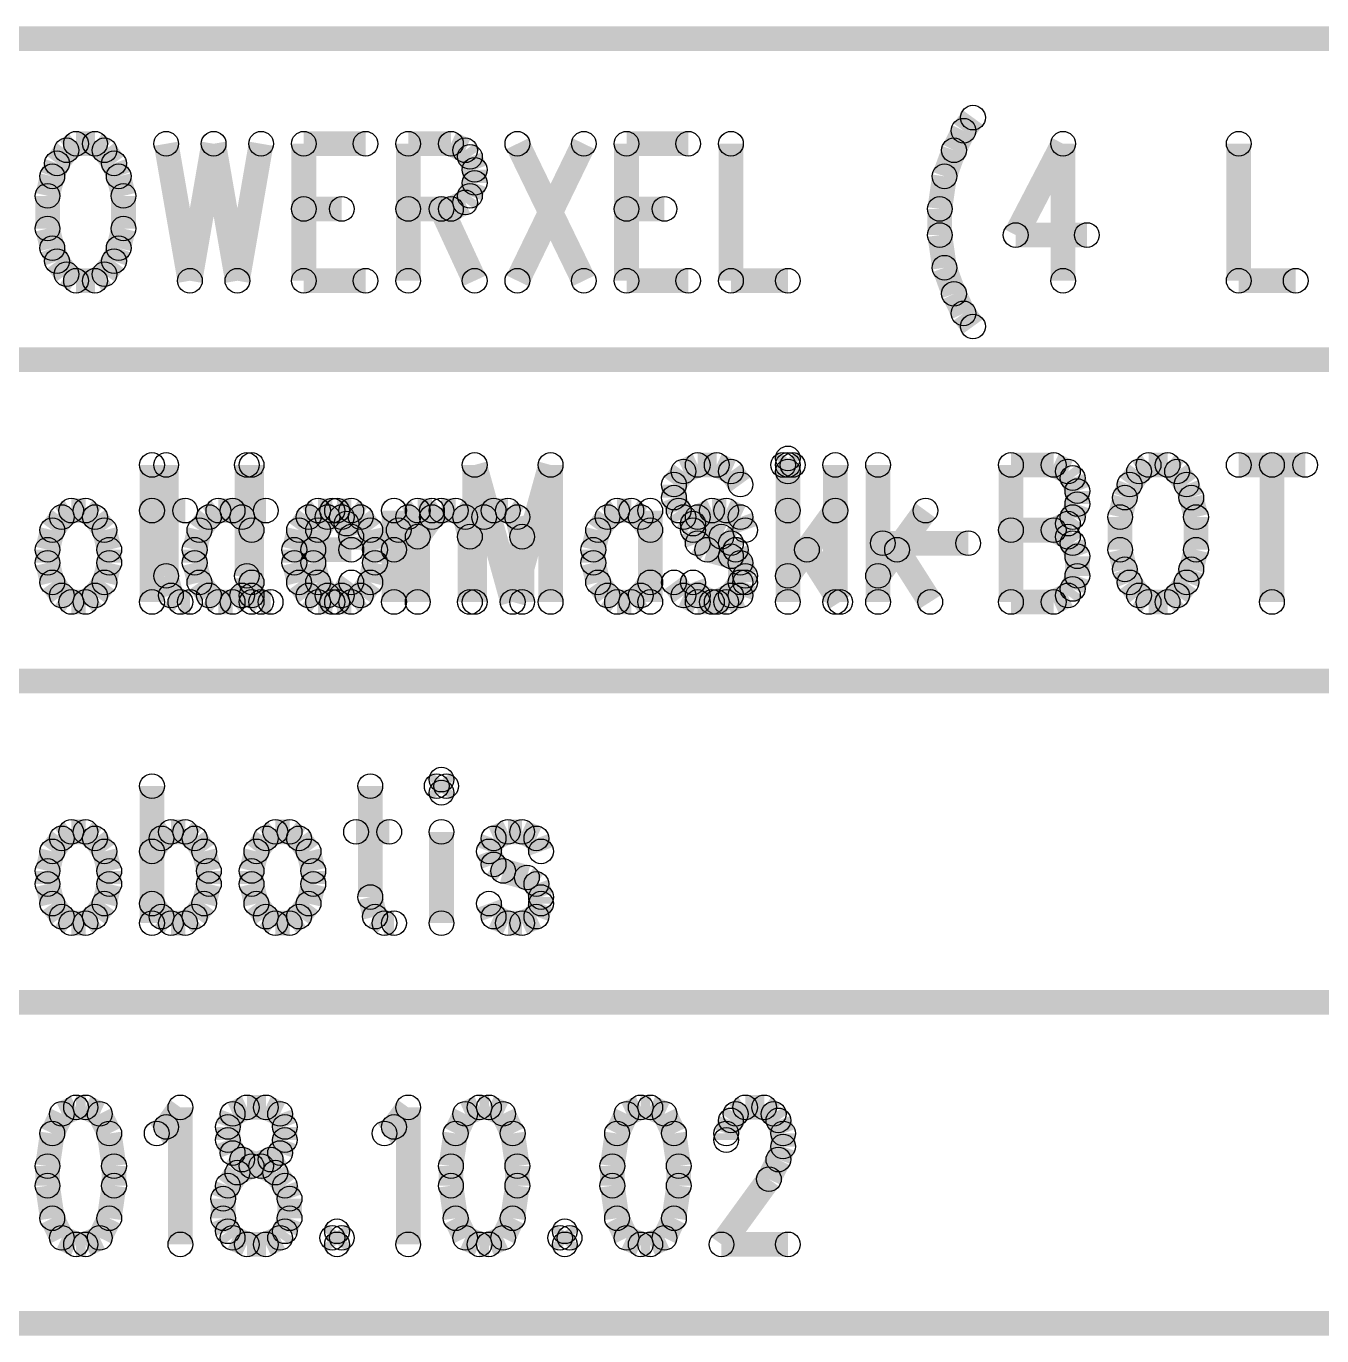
# Model space of a CAD drawing. Extents: x 100 to 134.1, y 89.7 to 148.
# Drawn here: x 104.91 to 110.15, y 89.75 to 95.05 of the extents above; entities that cross this region are included whole.
import ezdxf

# ---------------------------------------------------------------- set-up
doc = ezdxf.new("R2010")
doc.units = 0
doc.layers.get('0').update_dxf_attribs({"linetype": 'CONTINUOUS'})
doc.layers.add('MASK-BOTTOM_PHO', color=4, linetype='CONTINUOUS')
doc.layers.add('SILK-BOTTOM_PHO', color=5, linetype='CONTINUOUS')

# ---------------------------------------------------------------- blocks, each defined once
blk = doc.blocks.new('ROUND_1')
blk.add_circle((0, 0), 0.05)

msp = doc.modelspace()

# ---------------------------------------------------------------- linework, layer by layer
at = {"layer": 'MASK-BOTTOM_PHO', "const_width": 0.100076}
for points in [[(127.625094, 95.000064), (100.32492, 95.000064)], [(108.736638, 94.680024), (108.698284, 94.627192)], [(108.698284, 94.627192), (108.659676, 94.547944)], [(105.106978, 94.57436), (105.068624, 94.547944)], [(105.183686, 94.57436), (105.106978, 94.57436)], [(105.22204, 94.547944), (105.183686, 94.57436)], [(105.471722, 94.57436), (105.567734, 94.019878)], [(105.663746, 94.57436), (105.567734, 94.019878)], [(105.663746, 94.57436), (105.760012, 94.019878)], [(105.856024, 94.57436), (105.760012, 94.019878)], [(106.028744, 94.57436), (106.028744, 94.019878)], [(106.028744, 94.57436), (106.278426, 94.57436)], [(106.451146, 94.57436), (106.451146, 94.019878)], [(106.451146, 94.57436), (106.62412, 94.57436)], [(106.62412, 94.57436), (106.681778, 94.547944)], [(106.892852, 94.57436), (107.161838, 94.019878)], [(107.161838, 94.57436), (106.892852, 94.019878)], [(107.334558, 94.57436), (107.334558, 94.019878)], [(107.334558, 94.57436), (107.58424, 94.57436)], [(107.757214, 94.57436), (107.757214, 94.019878)], [(109.101382, 94.57436), (108.909358, 94.20479)], [(109.101382, 94.57436), (109.101382, 94.019878)], [(109.812074, 94.57436), (109.812074, 94.019878)], [(105.068624, 94.547944), (105.030016, 94.495112)], [(105.260648, 94.495112), (105.22204, 94.547944)], [(106.681778, 94.547944), (106.700828, 94.521528)], [(106.700828, 94.521528), (106.720132, 94.46895)], [(108.659676, 94.547944), (108.621322, 94.442534)], [(105.030016, 94.495112), (105.010966, 94.442534)], [(105.279698, 94.442534), (105.260648, 94.495112)], [(106.720132, 94.46895), (106.720132, 94.416118)], [(105.010966, 94.442534), (104.991662, 94.363286)], [(105.299002, 94.363286), (105.279698, 94.442534)], [(106.720132, 94.416118), (106.700828, 94.363286)], [(108.621322, 94.442534), (108.602272, 94.310454)], [(104.991662, 94.363286), (104.991662, 94.231206)], [(105.299002, 94.231206), (105.299002, 94.363286)], [(106.700828, 94.363286), (106.681778, 94.33687)], [(106.028744, 94.310454), (106.182414, 94.310454)], [(106.62412, 94.310454), (106.451146, 94.310454)], [(106.585766, 94.310454), (106.720132, 94.019878)], [(106.681778, 94.33687), (106.62412, 94.310454)], [(107.334558, 94.310454), (107.488228, 94.310454)], [(108.602272, 94.310454), (108.602272, 94.20479)], [(104.991662, 94.231206), (105.010966, 94.151958)], [(105.279698, 94.151958), (105.299002, 94.231206)], [(108.602272, 94.20479), (108.621322, 94.07271)], [(108.909358, 94.20479), (109.197394, 94.20479)], [(105.010966, 94.151958), (105.030016, 94.099126)], [(105.260648, 94.099126), (105.279698, 94.151958)], [(105.030016, 94.099126), (105.068624, 94.046294)], [(105.22204, 94.046294), (105.260648, 94.099126)], [(105.068624, 94.046294), (105.106978, 94.019878)], [(105.183686, 94.019878), (105.22204, 94.046294)], [(108.621322, 94.07271), (108.659676, 93.967046)], [(105.106978, 94.019878), (105.183686, 94.019878)], [(106.028744, 94.019878), (106.278426, 94.019878)], [(107.334558, 94.019878), (107.58424, 94.019878)], [(107.757214, 94.019878), (107.987592, 94.019878)], [(109.812074, 94.019878), (110.042452, 94.019878)], [(108.659676, 93.967046), (108.698284, 93.887798)], [(108.698284, 93.887798), (108.736638, 93.834966)], [(120.474994, 93.700092), (100.000054, 93.700092)], [(105.414318, 93.274388), (105.414318, 92.719906)], [(105.817416, 93.274388), (105.817416, 92.719906)], [(106.720132, 93.274388), (106.720132, 92.719906)], [(106.720132, 93.274388), (106.873802, 92.719906)], [(107.027472, 93.274388), (106.873802, 92.719906)], [(107.027472, 93.274388), (107.027472, 92.719906)], [(107.987592, 93.274388), (107.987592, 92.719906)], [(108.890308, 93.274388), (108.890308, 92.719906)], [(108.890308, 93.274388), (109.063028, 93.274388)], [(109.063028, 93.274388), (109.120686, 93.247972)], [(109.120686, 93.247972), (109.13999, 93.221556)], [(109.408722, 93.247972), (109.370368, 93.19514)], [(109.447076, 93.274388), (109.408722, 93.247972)], [(109.524038, 93.274388), (109.447076, 93.274388)], [(109.562392, 93.247972), (109.524038, 93.274388)], [(109.600746, 93.19514), (109.562392, 93.247972)], [(109.812074, 93.274388), (110.080806, 93.274388)], [(109.94644, 93.274388), (109.94644, 92.719906)], [(109.13999, 93.221556), (109.15904, 93.168724)], [(109.370368, 93.19514), (109.351064, 93.142308)], [(109.62005, 93.142308), (109.600746, 93.19514)], [(109.15904, 93.168724), (109.15904, 93.115892)], [(109.351064, 93.142308), (109.332014, 93.063314)], [(109.6391, 93.063314), (109.62005, 93.142308)], [(105.087674, 93.08973), (105.04932, 93.063314)], [(105.145332, 93.08973), (105.087674, 93.08973)], [(105.183686, 93.063314), (105.145332, 93.08973)], [(105.68305, 93.08973), (105.644696, 93.063314)], [(105.740708, 93.08973), (105.68305, 93.08973)], [(105.779062, 93.063314), (105.740708, 93.08973)], [(106.086402, 93.08973), (106.048048, 93.063314)], [(106.14406, 93.08973), (106.086402, 93.08973)], [(106.182414, 93.063314), (106.14406, 93.08973)], [(106.393742, 93.08973), (106.393742, 92.719906)], [(106.451146, 93.063314), (106.489754, 93.08973)], [(106.489754, 93.08973), (106.547158, 93.08973)], [(107.296204, 93.08973), (107.25785, 93.063314)], [(107.353862, 93.08973), (107.296204, 93.08973)], [(107.392216, 93.063314), (107.353862, 93.08973)], [(107.43057, 93.08973), (107.43057, 92.719906)], [(107.680252, 93.08973), (107.622848, 93.063314)], [(107.73791, 93.08973), (107.680252, 93.08973)], [(107.795568, 93.063314), (107.73791, 93.08973)], [(108.179616, 93.08973), (107.987592, 92.82557)], [(109.15904, 93.115892), (109.13999, 93.063314)], [(105.04932, 93.063314), (105.010966, 93.010482)], [(105.22204, 93.010482), (105.183686, 93.063314)], [(105.644696, 93.063314), (105.606342, 93.010482)], [(105.817416, 93.010482), (105.779062, 93.063314)], [(106.048048, 93.063314), (106.00944, 93.010482)], [(106.201464, 93.036898), (106.182414, 93.063314)], [(106.220768, 92.984066), (106.201464, 93.036898)], [(106.412792, 93.010482), (106.451146, 93.063314)], [(107.25785, 93.063314), (107.219496, 93.010482)], [(107.43057, 93.010482), (107.392216, 93.063314)], [(107.622848, 93.063314), (107.603544, 93.010482)], [(107.814872, 93.010482), (107.795568, 93.063314)], [(109.120686, 93.036898), (109.063028, 93.010482)], [(109.13999, 93.063314), (109.120686, 93.036898)], [(109.332014, 93.063314), (109.332014, 92.931234)], [(109.6391, 92.931234), (109.6391, 93.063314)], [(105.010966, 93.010482), (104.991662, 92.931234)], [(105.241344, 92.931234), (105.22204, 93.010482)], [(105.606342, 93.010482), (105.587038, 92.931234)], [(106.00944, 93.010482), (105.99039, 92.931234)], [(106.220768, 92.931234), (106.220768, 92.984066)], [(106.393742, 92.931234), (106.412792, 93.010482)], [(107.219496, 93.010482), (107.200192, 92.931234)], [(107.603544, 93.010482), (107.622848, 92.95765)], [(108.890308, 93.010482), (109.063028, 93.010482)], [(109.063028, 93.010482), (109.120686, 92.984066)], [(109.120686, 92.984066), (109.13999, 92.95765)], [(104.991662, 92.931234), (104.991662, 92.878402)], [(105.241344, 92.878402), (105.241344, 92.931234)], [(105.587038, 92.931234), (105.587038, 92.878402)], [(105.99039, 92.931234), (106.220768, 92.931234)], [(105.99039, 92.931234), (105.99039, 92.878402)], [(107.200192, 92.931234), (107.200192, 92.878402)], [(107.622848, 92.95765), (107.661202, 92.931234)], [(107.661202, 92.931234), (107.757214, 92.904818)], [(108.064554, 92.931234), (108.19892, 92.719906)], [(108.37164, 92.95765), (108.717334, 92.95765)], [(109.13999, 92.95765), (109.15904, 92.904818)], [(109.332014, 92.931234), (109.351064, 92.851986)], [(109.62005, 92.851986), (109.6391, 92.931234)], [(104.991662, 92.878402), (105.010966, 92.799154)], [(105.22204, 92.799154), (105.241344, 92.878402)], [(105.587038, 92.878402), (105.606342, 92.799154)], [(105.99039, 92.878402), (106.00944, 92.799154)], [(107.200192, 92.878402), (107.219496, 92.799154)], [(107.757214, 92.904818), (107.795568, 92.878402)], [(107.795568, 92.878402), (107.814872, 92.82557)], [(109.15904, 92.904818), (109.15904, 92.82557)], [(107.814872, 92.82557), (107.814872, 92.799154)], [(109.15904, 92.82557), (109.13999, 92.772738)], [(109.351064, 92.851986), (109.370368, 92.799154)], [(109.600746, 92.799154), (109.62005, 92.851986)], [(105.010966, 92.799154), (105.04932, 92.746322)], [(105.183686, 92.746322), (105.22204, 92.799154)], [(105.606342, 92.799154), (105.644696, 92.746322)], [(105.779062, 92.746322), (105.817416, 92.799154)], [(106.00944, 92.799154), (106.048048, 92.746322)], [(106.182414, 92.746322), (106.220768, 92.799154)], [(107.219496, 92.799154), (107.25785, 92.746322)], [(107.392216, 92.746322), (107.43057, 92.799154)], [(107.622848, 92.746322), (107.603544, 92.799154)], [(107.814872, 92.799154), (107.795568, 92.746322)], [(109.13999, 92.772738), (109.120686, 92.746322)], [(109.370368, 92.799154), (109.408722, 92.746322)], [(109.562392, 92.746322), (109.600746, 92.799154)], [(105.04932, 92.746322), (105.087674, 92.719906)], [(105.087674, 92.719906), (105.145332, 92.719906)], [(105.145332, 92.719906), (105.183686, 92.746322)], [(105.644696, 92.746322), (105.68305, 92.719906)], [(105.68305, 92.719906), (105.740708, 92.719906)], [(105.740708, 92.719906), (105.779062, 92.746322)], [(106.048048, 92.746322), (106.086402, 92.719906)], [(106.086402, 92.719906), (106.14406, 92.719906)], [(106.14406, 92.719906), (106.182414, 92.746322)], [(107.25785, 92.746322), (107.296204, 92.719906)], [(107.296204, 92.719906), (107.353862, 92.719906)], [(107.353862, 92.719906), (107.392216, 92.746322)], [(107.680252, 92.719906), (107.622848, 92.746322)], [(107.73791, 92.719906), (107.680252, 92.719906)], [(107.795568, 92.746322), (107.73791, 92.719906)], [(109.063028, 92.719906), (108.890308, 92.719906)], [(109.120686, 92.746322), (109.063028, 92.719906)], [(109.408722, 92.746322), (109.447076, 92.719906)], [(109.447076, 92.719906), (109.524038, 92.719906)], [(109.524038, 92.719906), (109.562392, 92.746322)], [(120.474994, 92.40012), (100.000054, 92.40012)], [(105.414318, 91.974416), (105.414318, 91.419934)], [(106.29773, 91.974416), (106.29773, 91.525598)], [(106.585766, 92.000832), (106.566462, 91.974416)], [(106.566462, 91.974416), (106.585766, 91.948)], [(106.604816, 91.974416), (106.585766, 92.000832)], [(106.585766, 91.948), (106.604816, 91.974416)], [(105.04932, 91.763088), (105.010966, 91.71051)], [(105.087674, 91.789504), (105.04932, 91.763088)], [(105.145332, 91.789504), (105.087674, 91.789504)], [(105.183686, 91.763088), (105.145332, 91.789504)], [(105.22204, 91.71051), (105.183686, 91.763088)], [(105.414318, 91.71051), (105.452672, 91.763088)], [(105.452672, 91.763088), (105.491026, 91.789504)], [(105.491026, 91.789504), (105.548684, 91.789504)], [(105.548684, 91.789504), (105.587038, 91.763088)], [(105.587038, 91.763088), (105.625392, 91.71051)], [(105.875074, 91.763088), (105.83672, 91.71051)], [(105.913428, 91.789504), (105.875074, 91.763088)], [(105.971086, 91.789504), (105.913428, 91.789504)], [(106.00944, 91.763088), (105.971086, 91.789504)], [(106.048048, 91.71051), (106.00944, 91.763088)], [(106.240072, 91.789504), (106.374438, 91.789504)], [(106.585766, 91.789504), (106.585766, 91.419934)], [(106.79684, 91.763088), (106.77779, 91.71051)], [(106.854498, 91.789504), (106.79684, 91.763088)], [(106.912156, 91.789504), (106.854498, 91.789504)], [(106.969814, 91.763088), (106.912156, 91.789504)], [(106.988864, 91.71051), (106.969814, 91.763088)], [(105.010966, 91.71051), (104.991662, 91.631262)], [(105.241344, 91.631262), (105.22204, 91.71051)], [(105.625392, 91.71051), (105.644696, 91.631262)], [(105.83672, 91.71051), (105.817416, 91.631262)], [(106.067098, 91.631262), (106.048048, 91.71051)], [(106.77779, 91.71051), (106.79684, 91.657678)], [(106.79684, 91.657678), (106.835448, 91.631262)], [(104.991662, 91.631262), (104.991662, 91.57843)], [(105.241344, 91.57843), (105.241344, 91.631262)], [(105.644696, 91.631262), (105.644696, 91.57843)], [(105.817416, 91.631262), (105.817416, 91.57843)], [(106.067098, 91.57843), (106.067098, 91.631262)], [(106.835448, 91.631262), (106.93146, 91.604846)], [(106.93146, 91.604846), (106.969814, 91.57843)], [(104.991662, 91.57843), (105.010966, 91.499182)], [(105.22204, 91.499182), (105.241344, 91.57843)], [(105.644696, 91.57843), (105.625392, 91.499182)], [(105.817416, 91.57843), (105.83672, 91.499182)], [(106.048048, 91.499182), (106.067098, 91.57843)], [(106.969814, 91.57843), (106.988864, 91.525598)], [(105.010966, 91.499182), (105.04932, 91.44635)], [(105.183686, 91.44635), (105.22204, 91.499182)], [(105.452672, 91.44635), (105.414318, 91.499182)], [(105.625392, 91.499182), (105.587038, 91.44635)], [(105.83672, 91.499182), (105.875074, 91.44635)], [(106.00944, 91.44635), (106.048048, 91.499182)], [(106.29773, 91.525598), (106.31678, 91.44635)], [(106.79684, 91.44635), (106.77779, 91.499182)], [(106.988864, 91.499182), (106.969814, 91.44635)], [(106.988864, 91.525598), (106.988864, 91.499182)], [(105.04932, 91.44635), (105.087674, 91.419934)], [(105.145332, 91.419934), (105.183686, 91.44635)], [(105.491026, 91.419934), (105.452672, 91.44635)], [(105.587038, 91.44635), (105.548684, 91.419934)], [(105.875074, 91.44635), (105.913428, 91.419934)], [(105.971086, 91.419934), (106.00944, 91.44635)], [(106.31678, 91.44635), (106.355134, 91.419934)], [(106.854498, 91.419934), (106.79684, 91.44635)], [(106.969814, 91.44635), (106.912156, 91.419934)], [(105.087674, 91.419934), (105.145332, 91.419934)], [(105.548684, 91.419934), (105.491026, 91.419934)], [(105.913428, 91.419934), (105.971086, 91.419934)], [(106.355134, 91.419934), (106.393742, 91.419934)], [(106.912156, 91.419934), (106.854498, 91.419934)], [(120.474994, 91.099894), (100.000054, 91.099894)], [(105.04932, 90.648028), (105.010966, 90.56878)], [(105.106978, 90.674444), (105.04932, 90.648028)], [(105.145332, 90.674444), (105.106978, 90.674444)], [(105.20299, 90.648028), (105.145332, 90.674444)], [(105.241344, 90.56878), (105.20299, 90.648028)], [(105.471722, 90.595196), (105.52938, 90.674444)], [(105.52938, 90.674444), (105.52938, 90.119962)], [(105.740708, 90.648028), (105.721404, 90.595196)], [(105.798366, 90.674444), (105.740708, 90.648028)], [(105.875074, 90.674444), (105.798366, 90.674444)], [(105.932732, 90.648028), (105.875074, 90.674444)], [(105.952036, 90.595196), (105.932732, 90.648028)], [(106.393742, 90.595196), (106.451146, 90.674444)], [(106.451146, 90.674444), (106.451146, 90.119962)], [(106.681778, 90.648028), (106.64317, 90.56878)], [(106.739436, 90.674444), (106.681778, 90.648028)], [(106.77779, 90.674444), (106.739436, 90.674444)], [(106.835448, 90.648028), (106.77779, 90.674444)], [(106.873802, 90.56878), (106.835448, 90.648028)], [(107.334558, 90.648028), (107.296204, 90.56878)], [(107.392216, 90.674444), (107.334558, 90.648028)], [(107.43057, 90.674444), (107.392216, 90.674444)], [(107.488228, 90.648028), (107.43057, 90.674444)], [(107.526582, 90.56878), (107.488228, 90.648028)], [(107.757214, 90.621612), (107.776264, 90.648028)], [(107.776264, 90.648028), (107.814872, 90.674444)], [(107.814872, 90.674444), (107.89158, 90.674444)], [(107.89158, 90.674444), (107.929934, 90.648028)], [(107.929934, 90.648028), (107.949238, 90.621612)], [(105.433368, 90.56878), (105.471722, 90.595196)], [(105.721404, 90.595196), (105.721404, 90.542364)], [(105.952036, 90.542364), (105.952036, 90.595196)], [(106.355134, 90.56878), (106.393742, 90.595196)], [(107.73791, 90.56878), (107.757214, 90.621612)], [(107.949238, 90.621612), (107.968288, 90.56878)], [(105.010966, 90.56878), (104.991662, 90.4367)], [(105.260648, 90.4367), (105.241344, 90.56878)], [(105.721404, 90.542364), (105.740708, 90.489532)], [(105.932732, 90.489532), (105.952036, 90.542364)], [(106.64317, 90.56878), (106.62412, 90.4367)], [(106.892852, 90.4367), (106.873802, 90.56878)], [(107.296204, 90.56878), (107.277154, 90.4367)], [(107.545886, 90.4367), (107.526582, 90.56878)], [(107.73791, 90.542364), (107.73791, 90.56878)], [(107.968288, 90.56878), (107.968288, 90.515948)], [(105.740708, 90.489532), (105.779062, 90.463116)], [(105.894378, 90.463116), (105.932732, 90.489532)], [(107.968288, 90.515948), (107.949238, 90.463116)], [(104.991662, 90.4367), (104.991662, 90.357452)], [(105.260648, 90.357452), (105.260648, 90.4367)], [(105.760012, 90.410284), (105.817416, 90.4367)], [(105.779062, 90.463116), (105.856024, 90.4367)], [(105.817416, 90.4367), (105.894378, 90.463116)], [(105.856024, 90.4367), (105.913428, 90.410284)], [(106.62412, 90.4367), (106.62412, 90.357452)], [(106.892852, 90.357452), (106.892852, 90.4367)], [(107.277154, 90.4367), (107.277154, 90.357452)], [(107.545886, 90.357452), (107.545886, 90.4367)], [(107.949238, 90.463116), (107.910884, 90.383868)], [(105.721404, 90.357452), (105.760012, 90.410284)], [(105.913428, 90.410284), (105.952036, 90.357452)], [(107.910884, 90.383868), (107.71886, 90.119962)], [(104.991662, 90.357452), (105.010966, 90.225626)], [(105.241344, 90.225626), (105.260648, 90.357452)], [(105.702354, 90.304874), (105.721404, 90.357452)], [(105.952036, 90.357452), (105.971086, 90.304874)], [(106.62412, 90.357452), (106.64317, 90.225626)], [(106.873802, 90.225626), (106.892852, 90.357452)], [(107.277154, 90.357452), (107.296204, 90.225626)], [(107.526582, 90.225626), (107.545886, 90.357452)], [(105.702354, 90.225626), (105.702354, 90.304874)], [(105.971086, 90.304874), (105.971086, 90.225626)], [(105.010966, 90.225626), (105.04932, 90.146378)], [(105.20299, 90.146378), (105.241344, 90.225626)], [(105.721404, 90.172794), (105.702354, 90.225626)], [(105.971086, 90.225626), (105.952036, 90.172794)], [(106.64317, 90.225626), (106.681778, 90.146378)], [(106.835448, 90.146378), (106.873802, 90.225626)], [(107.296204, 90.225626), (107.334558, 90.146378)], [(107.488228, 90.146378), (107.526582, 90.225626)], [(105.740708, 90.146378), (105.721404, 90.172794)], [(105.952036, 90.172794), (105.932732, 90.146378)], [(106.16311, 90.172794), (106.14406, 90.146378)], [(106.182414, 90.146378), (106.16311, 90.172794)], [(107.084876, 90.172794), (107.065826, 90.146378)], [(107.10418, 90.146378), (107.084876, 90.172794)], [(105.04932, 90.146378), (105.106978, 90.119962)], [(105.106978, 90.119962), (105.145332, 90.119962)], [(105.145332, 90.119962), (105.20299, 90.146378)], [(105.798366, 90.119962), (105.740708, 90.146378)], [(105.875074, 90.119962), (105.798366, 90.119962)], [(105.932732, 90.146378), (105.875074, 90.119962)], [(106.14406, 90.146378), (106.16311, 90.119962)], [(106.16311, 90.119962), (106.182414, 90.146378)], [(106.681778, 90.146378), (106.739436, 90.119962)], [(106.739436, 90.119962), (106.77779, 90.119962)], [(106.77779, 90.119962), (106.835448, 90.146378)], [(107.065826, 90.146378), (107.084876, 90.119962)], [(107.084876, 90.119962), (107.10418, 90.146378)], [(107.334558, 90.146378), (107.392216, 90.119962)], [(107.392216, 90.119962), (107.43057, 90.119962)], [(107.43057, 90.119962), (107.488228, 90.146378)], [(107.71886, 90.119962), (107.987592, 90.119962)], [(100.32492, 89.799922), (127.625094, 89.799922)]]:
    msp.add_lwpolyline(points, dxfattribs=at)
at = {"layer": 'SILK-BOTTOM_PHO', "const_width": 0.100076}
for points in [[(127.625094, 95.000064), (100.32492, 95.000064)], [(108.736638, 94.680024), (108.698284, 94.627192)], [(108.698284, 94.627192), (108.659676, 94.547944)], [(105.106978, 94.57436), (105.068624, 94.547944)], [(105.183686, 94.57436), (105.106978, 94.57436)], [(105.22204, 94.547944), (105.183686, 94.57436)], [(105.471722, 94.57436), (105.567734, 94.019878)], [(105.663746, 94.57436), (105.567734, 94.019878)], [(105.663746, 94.57436), (105.760012, 94.019878)], [(105.856024, 94.57436), (105.760012, 94.019878)], [(106.028744, 94.57436), (106.028744, 94.019878)], [(106.028744, 94.57436), (106.278426, 94.57436)], [(106.451146, 94.57436), (106.451146, 94.019878)], [(106.451146, 94.57436), (106.62412, 94.57436)], [(106.62412, 94.57436), (106.681778, 94.547944)], [(106.892852, 94.57436), (107.161838, 94.019878)], [(107.161838, 94.57436), (106.892852, 94.019878)], [(107.334558, 94.57436), (107.334558, 94.019878)], [(107.334558, 94.57436), (107.58424, 94.57436)], [(107.757214, 94.57436), (107.757214, 94.019878)], [(109.101382, 94.57436), (108.909358, 94.20479)], [(109.101382, 94.57436), (109.101382, 94.019878)], [(109.812074, 94.57436), (109.812074, 94.019878)], [(105.068624, 94.547944), (105.030016, 94.495112)], [(105.260648, 94.495112), (105.22204, 94.547944)], [(106.681778, 94.547944), (106.700828, 94.521528)], [(106.700828, 94.521528), (106.720132, 94.46895)], [(108.659676, 94.547944), (108.621322, 94.442534)], [(105.030016, 94.495112), (105.010966, 94.442534)], [(105.279698, 94.442534), (105.260648, 94.495112)], [(106.720132, 94.46895), (106.720132, 94.416118)], [(105.010966, 94.442534), (104.991662, 94.363286)], [(105.299002, 94.363286), (105.279698, 94.442534)], [(106.720132, 94.416118), (106.700828, 94.363286)], [(108.621322, 94.442534), (108.602272, 94.310454)], [(104.991662, 94.363286), (104.991662, 94.231206)], [(105.299002, 94.231206), (105.299002, 94.363286)], [(106.700828, 94.363286), (106.681778, 94.33687)], [(106.028744, 94.310454), (106.182414, 94.310454)], [(106.62412, 94.310454), (106.451146, 94.310454)], [(106.585766, 94.310454), (106.720132, 94.019878)], [(106.681778, 94.33687), (106.62412, 94.310454)], [(107.334558, 94.310454), (107.488228, 94.310454)], [(108.602272, 94.310454), (108.602272, 94.20479)], [(104.991662, 94.231206), (105.010966, 94.151958)], [(105.279698, 94.151958), (105.299002, 94.231206)], [(108.602272, 94.20479), (108.621322, 94.07271)], [(108.909358, 94.20479), (109.197394, 94.20479)], [(105.010966, 94.151958), (105.030016, 94.099126)], [(105.260648, 94.099126), (105.279698, 94.151958)], [(105.030016, 94.099126), (105.068624, 94.046294)], [(105.22204, 94.046294), (105.260648, 94.099126)], [(105.068624, 94.046294), (105.106978, 94.019878)], [(105.183686, 94.019878), (105.22204, 94.046294)], [(108.621322, 94.07271), (108.659676, 93.967046)], [(105.106978, 94.019878), (105.183686, 94.019878)], [(106.028744, 94.019878), (106.278426, 94.019878)], [(107.334558, 94.019878), (107.58424, 94.019878)], [(107.757214, 94.019878), (107.987592, 94.019878)], [(109.812074, 94.019878), (110.042452, 94.019878)], [(108.659676, 93.967046), (108.698284, 93.887798)], [(108.698284, 93.887798), (108.736638, 93.834966)], [(120.474994, 93.700092), (100.000054, 93.700092)], [(107.987592, 93.300804), (107.968288, 93.274388)], [(108.006896, 93.274388), (107.987592, 93.300804)], [(105.471722, 93.274388), (105.471722, 92.82557)], [(105.798366, 93.274388), (105.798366, 92.82557)], [(107.56519, 93.247972), (107.526582, 93.19514)], [(107.622848, 93.274388), (107.56519, 93.247972)], [(107.699556, 93.274388), (107.622848, 93.274388)], [(107.757214, 93.247972), (107.699556, 93.274388)], [(107.795568, 93.19514), (107.757214, 93.247972)], [(107.968288, 93.274388), (107.987592, 93.247972)], [(107.987592, 93.247972), (108.006896, 93.274388)], [(108.179616, 93.274388), (108.179616, 92.719906)], [(108.35259, 93.274388), (108.35259, 92.719906)], [(107.526582, 93.19514), (107.526582, 93.142308)], [(107.526582, 93.142308), (107.545886, 93.08973)], [(105.087674, 93.08973), (105.04932, 93.063314)], [(105.145332, 93.08973), (105.087674, 93.08973)], [(105.183686, 93.063314), (105.145332, 93.08973)], [(105.414318, 93.08973), (105.548684, 93.08973)], [(105.740708, 93.08973), (105.875074, 93.08973)], [(106.16311, 93.08973), (106.124756, 93.063314)], [(106.220768, 93.08973), (106.16311, 93.08973)], [(106.259122, 93.063314), (106.220768, 93.08973)], [(106.489754, 93.08973), (106.489754, 92.719906)], [(106.547158, 93.063314), (106.585766, 93.08973)], [(106.585766, 93.08973), (106.64317, 93.08973)], [(106.64317, 93.08973), (106.681778, 93.063314)], [(106.758486, 93.063314), (106.79684, 93.08973)], [(106.79684, 93.08973), (106.854498, 93.08973)], [(106.854498, 93.08973), (106.892852, 93.063314)], [(107.545886, 93.08973), (107.56519, 93.063314)], [(107.987592, 93.08973), (107.987592, 92.719906)], [(108.544614, 93.08973), (108.35259, 92.82557)], [(105.04932, 93.063314), (105.010966, 93.010482)], [(105.22204, 93.010482), (105.183686, 93.063314)], [(106.124756, 93.063314), (106.086402, 93.010482)], [(106.29773, 93.010482), (106.259122, 93.063314)], [(106.489754, 92.984066), (106.547158, 93.063314)], [(106.681778, 93.063314), (106.700828, 92.984066)], [(106.700828, 92.984066), (106.758486, 93.063314)], [(106.892852, 93.063314), (106.912156, 92.984066)], [(107.56519, 93.063314), (107.603544, 93.036898)], [(107.603544, 93.036898), (107.71886, 92.984066)], [(105.010966, 93.010482), (104.991662, 92.931234)], [(105.241344, 92.931234), (105.22204, 93.010482)], [(106.086402, 93.010482), (106.067098, 92.931234)], [(106.31678, 92.931234), (106.29773, 93.010482)], [(106.700828, 92.984066), (106.700828, 92.719906)], [(106.912156, 92.984066), (106.912156, 92.719906)], [(107.71886, 92.984066), (107.757214, 92.95765)], [(104.991662, 92.931234), (104.991662, 92.878402)], [(105.241344, 92.878402), (105.241344, 92.931234)], [(106.067098, 92.931234), (106.067098, 92.878402)], [(106.31678, 92.878402), (106.31678, 92.931234)], [(107.757214, 92.95765), (107.776264, 92.931234)], [(107.776264, 92.931234), (107.795568, 92.878402)], [(108.429298, 92.931234), (108.563664, 92.719906)], [(104.991662, 92.878402), (105.010966, 92.799154)], [(105.22204, 92.799154), (105.241344, 92.878402)], [(106.067098, 92.878402), (106.086402, 92.799154)], [(106.29773, 92.799154), (106.31678, 92.878402)], [(107.795568, 92.878402), (107.795568, 92.799154)], [(105.471722, 92.82557), (105.491026, 92.746322)], [(105.798366, 92.82557), (105.817416, 92.746322)], [(105.010966, 92.799154), (105.04932, 92.746322)], [(105.183686, 92.746322), (105.22204, 92.799154)], [(106.086402, 92.799154), (106.124756, 92.746322)], [(106.259122, 92.746322), (106.29773, 92.799154)], [(107.56519, 92.746322), (107.526582, 92.799154)], [(107.795568, 92.799154), (107.757214, 92.746322)], [(105.04932, 92.746322), (105.087674, 92.719906)], [(105.087674, 92.719906), (105.145332, 92.719906)], [(105.145332, 92.719906), (105.183686, 92.746322)], [(105.491026, 92.746322), (105.52938, 92.719906)], [(105.52938, 92.719906), (105.567734, 92.719906)], [(105.817416, 92.746322), (105.856024, 92.719906)], [(105.856024, 92.719906), (105.894378, 92.719906)], [(106.124756, 92.746322), (106.16311, 92.719906)], [(106.16311, 92.719906), (106.220768, 92.719906)], [(106.220768, 92.719906), (106.259122, 92.746322)], [(107.622848, 92.719906), (107.56519, 92.746322)], [(107.699556, 92.719906), (107.622848, 92.719906)], [(107.757214, 92.746322), (107.699556, 92.719906)], [(120.474994, 92.40012), (100.000054, 92.40012)], [(105.414318, 91.974416), (105.414318, 91.419934)], [(106.29773, 91.974416), (106.29773, 91.525598)], [(106.585766, 92.000832), (106.566462, 91.974416)], [(106.566462, 91.974416), (106.585766, 91.948)], [(106.604816, 91.974416), (106.585766, 92.000832)], [(106.585766, 91.948), (106.604816, 91.974416)], [(105.04932, 91.763088), (105.010966, 91.71051)], [(105.087674, 91.789504), (105.04932, 91.763088)], [(105.145332, 91.789504), (105.087674, 91.789504)], [(105.183686, 91.763088), (105.145332, 91.789504)], [(105.22204, 91.71051), (105.183686, 91.763088)], [(105.414318, 91.71051), (105.452672, 91.763088)], [(105.452672, 91.763088), (105.491026, 91.789504)], [(105.491026, 91.789504), (105.548684, 91.789504)], [(105.548684, 91.789504), (105.587038, 91.763088)], [(105.587038, 91.763088), (105.625392, 91.71051)], [(105.875074, 91.763088), (105.83672, 91.71051)], [(105.913428, 91.789504), (105.875074, 91.763088)], [(105.971086, 91.789504), (105.913428, 91.789504)], [(106.00944, 91.763088), (105.971086, 91.789504)], [(106.048048, 91.71051), (106.00944, 91.763088)], [(106.240072, 91.789504), (106.374438, 91.789504)], [(106.585766, 91.789504), (106.585766, 91.419934)], [(106.79684, 91.763088), (106.77779, 91.71051)], [(106.854498, 91.789504), (106.79684, 91.763088)], [(106.912156, 91.789504), (106.854498, 91.789504)], [(106.969814, 91.763088), (106.912156, 91.789504)], [(106.988864, 91.71051), (106.969814, 91.763088)], [(105.010966, 91.71051), (104.991662, 91.631262)], [(105.241344, 91.631262), (105.22204, 91.71051)], [(105.625392, 91.71051), (105.644696, 91.631262)], [(105.83672, 91.71051), (105.817416, 91.631262)], [(106.067098, 91.631262), (106.048048, 91.71051)], [(106.77779, 91.71051), (106.79684, 91.657678)], [(106.79684, 91.657678), (106.835448, 91.631262)], [(104.991662, 91.631262), (104.991662, 91.57843)], [(105.241344, 91.57843), (105.241344, 91.631262)], [(105.644696, 91.631262), (105.644696, 91.57843)], [(105.817416, 91.631262), (105.817416, 91.57843)], [(106.067098, 91.57843), (106.067098, 91.631262)], [(106.835448, 91.631262), (106.93146, 91.604846)], [(106.93146, 91.604846), (106.969814, 91.57843)], [(104.991662, 91.57843), (105.010966, 91.499182)], [(105.22204, 91.499182), (105.241344, 91.57843)], [(105.644696, 91.57843), (105.625392, 91.499182)], [(105.817416, 91.57843), (105.83672, 91.499182)], [(106.048048, 91.499182), (106.067098, 91.57843)], [(106.969814, 91.57843), (106.988864, 91.525598)], [(105.010966, 91.499182), (105.04932, 91.44635)], [(105.183686, 91.44635), (105.22204, 91.499182)], [(105.452672, 91.44635), (105.414318, 91.499182)], [(105.625392, 91.499182), (105.587038, 91.44635)], [(105.83672, 91.499182), (105.875074, 91.44635)], [(106.00944, 91.44635), (106.048048, 91.499182)], [(106.29773, 91.525598), (106.31678, 91.44635)], [(106.79684, 91.44635), (106.77779, 91.499182)], [(106.988864, 91.499182), (106.969814, 91.44635)], [(106.988864, 91.525598), (106.988864, 91.499182)], [(105.04932, 91.44635), (105.087674, 91.419934)], [(105.145332, 91.419934), (105.183686, 91.44635)], [(105.491026, 91.419934), (105.452672, 91.44635)], [(105.587038, 91.44635), (105.548684, 91.419934)], [(105.875074, 91.44635), (105.913428, 91.419934)], [(105.971086, 91.419934), (106.00944, 91.44635)], [(106.31678, 91.44635), (106.355134, 91.419934)], [(106.854498, 91.419934), (106.79684, 91.44635)], [(106.969814, 91.44635), (106.912156, 91.419934)], [(105.087674, 91.419934), (105.145332, 91.419934)], [(105.548684, 91.419934), (105.491026, 91.419934)], [(105.913428, 91.419934), (105.971086, 91.419934)], [(106.355134, 91.419934), (106.393742, 91.419934)], [(106.912156, 91.419934), (106.854498, 91.419934)], [(120.474994, 91.099894), (100.000054, 91.099894)], [(105.04932, 90.648028), (105.010966, 90.56878)], [(105.106978, 90.674444), (105.04932, 90.648028)], [(105.145332, 90.674444), (105.106978, 90.674444)], [(105.20299, 90.648028), (105.145332, 90.674444)], [(105.241344, 90.56878), (105.20299, 90.648028)], [(105.471722, 90.595196), (105.52938, 90.674444)], [(105.52938, 90.674444), (105.52938, 90.119962)], [(105.740708, 90.648028), (105.721404, 90.595196)], [(105.798366, 90.674444), (105.740708, 90.648028)], [(105.875074, 90.674444), (105.798366, 90.674444)], [(105.932732, 90.648028), (105.875074, 90.674444)], [(105.952036, 90.595196), (105.932732, 90.648028)], [(106.393742, 90.595196), (106.451146, 90.674444)], [(106.451146, 90.674444), (106.451146, 90.119962)], [(106.681778, 90.648028), (106.64317, 90.56878)], [(106.739436, 90.674444), (106.681778, 90.648028)], [(106.77779, 90.674444), (106.739436, 90.674444)], [(106.835448, 90.648028), (106.77779, 90.674444)], [(106.873802, 90.56878), (106.835448, 90.648028)], [(107.334558, 90.648028), (107.296204, 90.56878)], [(107.392216, 90.674444), (107.334558, 90.648028)], [(107.43057, 90.674444), (107.392216, 90.674444)], [(107.488228, 90.648028), (107.43057, 90.674444)], [(107.526582, 90.56878), (107.488228, 90.648028)], [(107.757214, 90.621612), (107.776264, 90.648028)], [(107.776264, 90.648028), (107.814872, 90.674444)], [(107.814872, 90.674444), (107.89158, 90.674444)], [(107.89158, 90.674444), (107.929934, 90.648028)], [(107.929934, 90.648028), (107.949238, 90.621612)], [(105.433368, 90.56878), (105.471722, 90.595196)], [(105.721404, 90.595196), (105.721404, 90.542364)], [(105.952036, 90.542364), (105.952036, 90.595196)], [(106.355134, 90.56878), (106.393742, 90.595196)], [(107.73791, 90.56878), (107.757214, 90.621612)], [(107.949238, 90.621612), (107.968288, 90.56878)], [(105.010966, 90.56878), (104.991662, 90.4367)], [(105.260648, 90.4367), (105.241344, 90.56878)], [(105.721404, 90.542364), (105.740708, 90.489532)], [(105.932732, 90.489532), (105.952036, 90.542364)], [(106.64317, 90.56878), (106.62412, 90.4367)], [(106.892852, 90.4367), (106.873802, 90.56878)], [(107.296204, 90.56878), (107.277154, 90.4367)], [(107.545886, 90.4367), (107.526582, 90.56878)], [(107.73791, 90.542364), (107.73791, 90.56878)], [(107.968288, 90.56878), (107.968288, 90.515948)], [(105.740708, 90.489532), (105.779062, 90.463116)], [(105.894378, 90.463116), (105.932732, 90.489532)], [(107.968288, 90.515948), (107.949238, 90.463116)], [(104.991662, 90.4367), (104.991662, 90.357452)], [(105.260648, 90.357452), (105.260648, 90.4367)], [(105.760012, 90.410284), (105.817416, 90.4367)], [(105.779062, 90.463116), (105.856024, 90.4367)], [(105.817416, 90.4367), (105.894378, 90.463116)], [(105.856024, 90.4367), (105.913428, 90.410284)], [(106.62412, 90.4367), (106.62412, 90.357452)], [(106.892852, 90.357452), (106.892852, 90.4367)], [(107.277154, 90.4367), (107.277154, 90.357452)], [(107.545886, 90.357452), (107.545886, 90.4367)], [(107.949238, 90.463116), (107.910884, 90.383868)], [(105.721404, 90.357452), (105.760012, 90.410284)], [(105.913428, 90.410284), (105.952036, 90.357452)], [(107.910884, 90.383868), (107.71886, 90.119962)], [(104.991662, 90.357452), (105.010966, 90.225626)], [(105.241344, 90.225626), (105.260648, 90.357452)], [(105.702354, 90.304874), (105.721404, 90.357452)], [(105.952036, 90.357452), (105.971086, 90.304874)], [(106.62412, 90.357452), (106.64317, 90.225626)], [(106.873802, 90.225626), (106.892852, 90.357452)], [(107.277154, 90.357452), (107.296204, 90.225626)], [(107.526582, 90.225626), (107.545886, 90.357452)], [(105.702354, 90.225626), (105.702354, 90.304874)], [(105.971086, 90.304874), (105.971086, 90.225626)], [(105.010966, 90.225626), (105.04932, 90.146378)], [(105.20299, 90.146378), (105.241344, 90.225626)], [(105.721404, 90.172794), (105.702354, 90.225626)], [(105.971086, 90.225626), (105.952036, 90.172794)], [(106.64317, 90.225626), (106.681778, 90.146378)], [(106.835448, 90.146378), (106.873802, 90.225626)], [(107.296204, 90.225626), (107.334558, 90.146378)], [(107.488228, 90.146378), (107.526582, 90.225626)], [(105.740708, 90.146378), (105.721404, 90.172794)], [(105.952036, 90.172794), (105.932732, 90.146378)], [(106.16311, 90.172794), (106.14406, 90.146378)], [(106.182414, 90.146378), (106.16311, 90.172794)], [(107.084876, 90.172794), (107.065826, 90.146378)], [(107.10418, 90.146378), (107.084876, 90.172794)], [(105.04932, 90.146378), (105.106978, 90.119962)], [(105.106978, 90.119962), (105.145332, 90.119962)], [(105.145332, 90.119962), (105.20299, 90.146378)], [(105.798366, 90.119962), (105.740708, 90.146378)], [(105.875074, 90.119962), (105.798366, 90.119962)], [(105.932732, 90.146378), (105.875074, 90.119962)], [(106.14406, 90.146378), (106.16311, 90.119962)], [(106.16311, 90.119962), (106.182414, 90.146378)], [(106.681778, 90.146378), (106.739436, 90.119962)], [(106.739436, 90.119962), (106.77779, 90.119962)], [(106.77779, 90.119962), (106.835448, 90.146378)], [(107.065826, 90.146378), (107.084876, 90.119962)], [(107.084876, 90.119962), (107.10418, 90.146378)], [(107.334558, 90.146378), (107.392216, 90.119962)], [(107.392216, 90.119962), (107.43057, 90.119962)], [(107.43057, 90.119962), (107.488228, 90.146378)], [(107.71886, 90.119962), (107.987592, 90.119962)], [(100.32492, 89.799922), (127.625094, 89.799922)]]:
    msp.add_lwpolyline(points, dxfattribs=at)

# ---------------------------------------------------------------- block references
at = {"layer": 'MASK-BOTTOM_PHO'}
for p in [(108.736638, 94.680024), (108.698284, 94.627192), (105.106978, 94.57436), (105.106978, 94.57436), (105.183686, 94.57436), (105.471722, 94.57436), (105.663746, 94.57436), (105.663746, 94.57436), (105.856024, 94.57436), (106.028744, 94.57436), (106.028744, 94.57436), (106.278426, 94.57436), (106.451146, 94.57436), (106.451146, 94.57436), (106.62412, 94.57436), (106.892852, 94.57436), (107.161838, 94.57436), (107.334558, 94.57436), (107.334558, 94.57436), (107.58424, 94.57436), (107.757214, 94.57436), (109.101382, 94.57436), (109.101382, 94.57436), (109.812074, 94.57436), (105.068624, 94.547944), (105.22204, 94.547944), (106.681778, 94.547944), (106.700828, 94.521528), (108.659676, 94.547944), (105.030016, 94.495112), (105.260648, 94.495112), (106.720132, 94.46895), (105.010966, 94.442534), (105.279698, 94.442534), (106.720132, 94.416118), (108.621322, 94.442534), (104.991662, 94.363286), (105.299002, 94.363286), (106.700828, 94.363286), (106.028744, 94.310454), (106.182414, 94.310454), (106.451146, 94.310454), (106.585766, 94.310454), (106.62412, 94.310454), (106.681778, 94.33687), (107.334558, 94.310454), (107.488228, 94.310454), (108.602272, 94.310454), (104.991662, 94.231206), (105.299002, 94.231206), (108.602272, 94.20479), (108.909358, 94.20479), (109.197394, 94.20479), (105.010966, 94.151958), (105.279698, 94.151958), (105.030016, 94.099126), (105.260648, 94.099126), (105.068624, 94.046294), (105.22204, 94.046294), (108.621322, 94.07271), (105.106978, 94.019878), (105.183686, 94.019878), (105.567734, 94.019878), (105.567734, 94.019878), (105.760012, 94.019878), (105.760012, 94.019878), (106.028744, 94.019878), (106.028744, 94.019878), (106.278426, 94.019878), (106.451146, 94.019878), (106.720132, 94.019878), (106.892852, 94.019878), (107.161838, 94.019878), (107.334558, 94.019878), (107.334558, 94.019878), (107.58424, 94.019878), (107.757214, 94.019878), (107.987592, 94.019878), (109.101382, 94.019878), (109.812074, 94.019878), (110.042452, 94.019878), (108.659676, 93.967046), (108.698284, 93.887798), (108.736638, 93.834966), (105.414318, 93.274388), (105.817416, 93.274388), (106.720132, 93.274388), (106.720132, 93.274388), (107.027472, 93.274388), (107.027472, 93.274388), (107.987592, 93.274388), (108.890308, 93.274388), (108.890308, 93.274388), (109.063028, 93.274388), (109.120686, 93.247972), (109.408722, 93.247972), (109.447076, 93.274388), (109.447076, 93.274388), (109.524038, 93.274388), (109.562392, 93.247972), (109.812074, 93.274388), (109.94644, 93.274388), (110.080806, 93.274388), (109.13999, 93.221556), (109.370368, 93.19514), (109.600746, 93.19514), (109.15904, 93.168724), (109.351064, 93.142308), (109.62005, 93.142308), (105.087674, 93.08973), (105.087674, 93.08973), (105.145332, 93.08973), (105.68305, 93.08973), (105.740708, 93.08973), (106.086402, 93.08973), (106.14406, 93.08973), (106.393742, 93.08973), (106.489754, 93.08973), (106.547158, 93.08973), (107.296204, 93.08973), (107.353862, 93.08973), (107.43057, 93.08973), (107.680252, 93.08973), (107.73791, 93.08973), (108.179616, 93.08973), (109.15904, 93.115892), (105.04932, 93.063314), (105.183686, 93.063314), (105.644696, 93.063314), (105.779062, 93.063314), (106.048048, 93.063314), (106.182414, 93.063314), (106.201464, 93.036898), (106.201464, 93.036898), (106.451146, 93.063314), (107.25785, 93.063314), (107.392216, 93.063314), (107.622848, 93.063314), (107.795568, 93.063314), (109.120686, 93.036898), (109.13999, 93.063314), (109.332014, 93.063314), (109.6391, 93.063314), (105.010966, 93.010482), (105.22204, 93.010482), (105.606342, 93.010482), (105.817416, 93.010482), (106.00944, 93.010482), (106.220768, 92.984066), (106.412792, 93.010482), (107.219496, 93.010482), (107.43057, 93.010482), (107.603544, 93.010482), (107.814872, 93.010482), (108.890308, 93.010482), (109.063028, 93.010482), (109.063028, 93.010482), (109.120686, 92.984066), (104.991662, 92.931234), (105.241344, 92.931234), (105.587038, 92.931234), (105.99039, 92.931234), (105.99039, 92.931234), (106.220768, 92.931234), (106.393742, 92.931234), (107.200192, 92.931234), (107.622848, 92.95765), (107.661202, 92.931234), (108.064554, 92.931234), (108.37164, 92.95765), (108.717334, 92.95765), (109.13999, 92.95765), (109.332014, 92.931234), (109.6391, 92.931234), (104.991662, 92.878402), (105.241344, 92.878402), (105.587038, 92.878402), (105.99039, 92.878402), (107.200192, 92.878402), (107.757214, 92.904818), (107.795568, 92.878402), (109.15904, 92.904818), (107.814872, 92.82557), (107.987592, 92.82557), (109.15904, 92.82557), (109.351064, 92.851986), (109.62005, 92.851986), (105.010966, 92.799154), (105.22204, 92.799154), (105.606342, 92.799154), (105.817416, 92.799154), (106.00944, 92.799154), (106.220768, 92.799154), (107.219496, 92.799154), (107.43057, 92.799154), (107.603544, 92.799154), (107.814872, 92.799154), (109.13999, 92.772738), (109.370368, 92.799154), (109.600746, 92.799154), (105.04932, 92.746322), (105.087674, 92.719906), (105.145332, 92.719906), (105.183686, 92.746322), (105.414318, 92.719906), (105.644696, 92.746322), (105.68305, 92.719906), (105.740708, 92.719906), (105.779062, 92.746322), (105.817416, 92.719906), (106.048048, 92.746322), (106.086402, 92.719906), (106.14406, 92.719906), (106.182414, 92.746322), (106.393742, 92.719906), (106.720132, 92.719906), (106.873802, 92.719906), (106.873802, 92.719906), (107.027472, 92.719906), (107.25785, 92.746322), (107.296204, 92.719906), (107.353862, 92.719906), (107.392216, 92.746322), (107.43057, 92.719906), (107.622848, 92.746322), (107.680252, 92.719906), (107.73791, 92.719906), (107.795568, 92.746322), (107.987592, 92.719906), (108.19892, 92.719906), (108.890308, 92.719906), (108.890308, 92.719906), (109.063028, 92.719906), (109.120686, 92.746322), (109.408722, 92.746322), (109.447076, 92.719906), (109.524038, 92.719906), (109.562392, 92.746322), (109.94644, 92.719906), (105.414318, 91.974416), (106.29773, 91.974416), (106.566462, 91.974416), (106.566462, 91.974416), (106.585766, 92.000832), (106.604816, 91.974416), (106.585766, 91.948), (105.04932, 91.763088), (105.087674, 91.789504), (105.087674, 91.789504), (105.145332, 91.789504), (105.183686, 91.763088), (105.452672, 91.763088), (105.491026, 91.789504), (105.548684, 91.789504), (105.587038, 91.763088), (105.875074, 91.763088), (105.913428, 91.789504), (105.913428, 91.789504), (105.971086, 91.789504), (106.00944, 91.763088), (106.240072, 91.789504), (106.374438, 91.789504), (106.585766, 91.789504), (106.79684, 91.763088), (106.854498, 91.789504), (106.912156, 91.789504), (106.969814, 91.763088), (105.010966, 91.71051), (105.22204, 91.71051), (105.414318, 91.71051), (105.625392, 91.71051), (105.83672, 91.71051), (106.048048, 91.71051), (106.77779, 91.71051), (106.988864, 91.71051), (106.79684, 91.657678), (104.991662, 91.631262), (105.241344, 91.631262), (105.644696, 91.631262), (105.817416, 91.631262), (106.067098, 91.631262), (106.835448, 91.631262), (106.93146, 91.604846), (104.991662, 91.57843), (105.241344, 91.57843), (105.644696, 91.57843), (105.817416, 91.57843), (106.067098, 91.57843), (106.969814, 91.57843), (105.010966, 91.499182), (105.22204, 91.499182), (105.414318, 91.499182), (105.625392, 91.499182), (105.83672, 91.499182), (106.048048, 91.499182), (106.29773, 91.525598), (106.77779, 91.499182), (106.988864, 91.525598), (106.988864, 91.499182), (105.04932, 91.44635), (105.183686, 91.44635), (105.452672, 91.44635), (105.587038, 91.44635), (105.875074, 91.44635), (106.00944, 91.44635), (106.31678, 91.44635), (106.79684, 91.44635), (106.969814, 91.44635), (105.087674, 91.419934), (105.145332, 91.419934), (105.414318, 91.419934), (105.491026, 91.419934), (105.548684, 91.419934), (105.913428, 91.419934), (105.971086, 91.419934), (106.355134, 91.419934), (106.393742, 91.419934), (106.585766, 91.419934), (106.854498, 91.419934), (106.912156, 91.419934), (105.04932, 90.648028), (105.106978, 90.674444), (105.106978, 90.674444), (105.145332, 90.674444), (105.20299, 90.648028), (105.52938, 90.674444), (105.740708, 90.648028), (105.798366, 90.674444), (105.798366, 90.674444), (105.875074, 90.674444), (105.932732, 90.648028), (106.451146, 90.674444), (106.681778, 90.648028), (106.739436, 90.674444), (106.739436, 90.674444), (106.77779, 90.674444), (106.835448, 90.648028), (107.334558, 90.648028), (107.392216, 90.674444), (107.392216, 90.674444), (107.43057, 90.674444), (107.488228, 90.648028), (107.776264, 90.648028), (107.814872, 90.674444), (107.89158, 90.674444), (107.929934, 90.648028), (105.471722, 90.595196), (105.721404, 90.595196), (105.952036, 90.595196), (106.393742, 90.595196), (107.757214, 90.621612), (107.949238, 90.621612), (105.010966, 90.56878), (105.241344, 90.56878), (105.433368, 90.56878), (105.721404, 90.542364), (105.952036, 90.542364), (106.355134, 90.56878), (106.64317, 90.56878), (106.873802, 90.56878), (107.296204, 90.56878), (107.526582, 90.56878), (107.73791, 90.56878), (107.73791, 90.542364), (107.968288, 90.56878), (105.740708, 90.489532), (105.932732, 90.489532), (107.968288, 90.515948), (104.991662, 90.4367), (105.260648, 90.4367), (105.779062, 90.463116), (105.817416, 90.4367), (105.856024, 90.4367), (105.894378, 90.463116), (106.62412, 90.4367), (106.892852, 90.4367), (107.277154, 90.4367), (107.545886, 90.4367), (107.949238, 90.463116), (105.760012, 90.410284), (105.913428, 90.410284), (107.910884, 90.383868), (104.991662, 90.357452), (105.260648, 90.357452), (105.721404, 90.357452), (105.952036, 90.357452), (106.62412, 90.357452), (106.892852, 90.357452), (107.277154, 90.357452), (107.545886, 90.357452), (105.702354, 90.304874), (105.971086, 90.304874), (105.010966, 90.225626), (105.241344, 90.225626), (105.702354, 90.225626), (105.971086, 90.225626), (106.64317, 90.225626), (106.873802, 90.225626), (107.296204, 90.225626), (107.526582, 90.225626), (105.721404, 90.172794), (105.952036, 90.172794), (106.16311, 90.172794), (106.16311, 90.172794), (107.084876, 90.172794), (107.084876, 90.172794), (105.04932, 90.146378), (105.106978, 90.119962), (105.145332, 90.119962), (105.20299, 90.146378), (105.52938, 90.119962), (105.740708, 90.146378), (105.798366, 90.119962), (105.875074, 90.119962), (105.932732, 90.146378), (106.14406, 90.146378), (106.16311, 90.119962), (106.182414, 90.146378), (106.451146, 90.119962), (106.681778, 90.146378), (106.739436, 90.119962), (106.77779, 90.119962), (106.835448, 90.146378), (107.065826, 90.146378), (107.084876, 90.119962), (107.10418, 90.146378), (107.334558, 90.146378), (107.392216, 90.119962), (107.43057, 90.119962), (107.488228, 90.146378), (107.71886, 90.119962), (107.987592, 90.119962)]:
    msp.add_blockref('ROUND_1', p, dxfattribs=at)
at = {"layer": 'SILK-BOTTOM_PHO'}
for p in [(108.736638, 94.680024), (108.698284, 94.627192), (105.106978, 94.57436), (105.106978, 94.57436), (105.183686, 94.57436), (105.471722, 94.57436), (105.663746, 94.57436), (105.663746, 94.57436), (105.856024, 94.57436), (106.028744, 94.57436), (106.028744, 94.57436), (106.278426, 94.57436), (106.451146, 94.57436), (106.451146, 94.57436), (106.62412, 94.57436), (106.892852, 94.57436), (107.161838, 94.57436), (107.334558, 94.57436), (107.334558, 94.57436), (107.58424, 94.57436), (107.757214, 94.57436), (109.101382, 94.57436), (109.101382, 94.57436), (109.812074, 94.57436), (105.068624, 94.547944), (105.22204, 94.547944), (106.681778, 94.547944), (106.700828, 94.521528), (108.659676, 94.547944), (105.030016, 94.495112), (105.260648, 94.495112), (106.720132, 94.46895), (105.010966, 94.442534), (105.279698, 94.442534), (106.720132, 94.416118), (108.621322, 94.442534), (104.991662, 94.363286), (105.299002, 94.363286), (106.700828, 94.363286), (106.028744, 94.310454), (106.182414, 94.310454), (106.451146, 94.310454), (106.585766, 94.310454), (106.62412, 94.310454), (106.681778, 94.33687), (107.334558, 94.310454), (107.488228, 94.310454), (108.602272, 94.310454), (104.991662, 94.231206), (105.299002, 94.231206), (108.602272, 94.20479), (108.909358, 94.20479), (109.197394, 94.20479), (105.010966, 94.151958), (105.279698, 94.151958), (105.030016, 94.099126), (105.260648, 94.099126), (105.068624, 94.046294), (105.22204, 94.046294), (108.621322, 94.07271), (105.106978, 94.019878), (105.183686, 94.019878), (105.567734, 94.019878), (105.567734, 94.019878), (105.760012, 94.019878), (105.760012, 94.019878), (106.028744, 94.019878), (106.028744, 94.019878), (106.278426, 94.019878), (106.451146, 94.019878), (106.720132, 94.019878), (106.892852, 94.019878), (107.161838, 94.019878), (107.334558, 94.019878), (107.334558, 94.019878), (107.58424, 94.019878), (107.757214, 94.019878), (107.987592, 94.019878), (109.101382, 94.019878), (109.812074, 94.019878), (110.042452, 94.019878), (108.659676, 93.967046), (108.698284, 93.887798), (108.736638, 93.834966), (107.987592, 93.300804), (105.471722, 93.274388), (105.798366, 93.274388), (107.56519, 93.247972), (107.622848, 93.274388), (107.699556, 93.274388), (107.757214, 93.247972), (107.968288, 93.274388), (107.968288, 93.274388), (107.987592, 93.247972), (108.006896, 93.274388), (108.179616, 93.274388), (108.35259, 93.274388), (107.526582, 93.19514), (107.795568, 93.19514), (107.526582, 93.142308), (105.087674, 93.08973), (105.087674, 93.08973), (105.145332, 93.08973), (105.414318, 93.08973), (105.548684, 93.08973), (105.740708, 93.08973), (105.875074, 93.08973), (106.16311, 93.08973), (106.16311, 93.08973), (106.220768, 93.08973), (106.489754, 93.08973), (106.585766, 93.08973), (106.64317, 93.08973), (106.79684, 93.08973), (106.854498, 93.08973), (107.545886, 93.08973), (107.987592, 93.08973), (108.544614, 93.08973), (105.04932, 93.063314), (105.183686, 93.063314), (106.124756, 93.063314), (106.259122, 93.063314), (106.547158, 93.063314), (106.681778, 93.063314), (106.758486, 93.063314), (106.892852, 93.063314), (107.56519, 93.063314), (107.603544, 93.036898), (105.010966, 93.010482), (105.22204, 93.010482), (106.086402, 93.010482), (106.29773, 93.010482), (106.489754, 92.984066), (106.700828, 92.984066), (106.700828, 92.984066), (106.912156, 92.984066), (107.71886, 92.984066), (104.991662, 92.931234), (105.241344, 92.931234), (106.067098, 92.931234), (106.31678, 92.931234), (107.757214, 92.95765), (107.776264, 92.931234), (108.429298, 92.931234), (104.991662, 92.878402), (105.241344, 92.878402), (106.067098, 92.878402), (106.31678, 92.878402), (107.795568, 92.878402), (105.471722, 92.82557), (105.798366, 92.82557), (108.35259, 92.82557), (105.010966, 92.799154), (105.22204, 92.799154), (106.086402, 92.799154), (106.29773, 92.799154), (107.526582, 92.799154), (107.795568, 92.799154), (105.04932, 92.746322), (105.087674, 92.719906), (105.145332, 92.719906), (105.183686, 92.746322), (105.491026, 92.746322), (105.52938, 92.719906), (105.567734, 92.719906), (105.817416, 92.746322), (105.856024, 92.719906), (105.894378, 92.719906), (106.124756, 92.746322), (106.16311, 92.719906), (106.220768, 92.719906), (106.259122, 92.746322), (106.489754, 92.719906), (106.700828, 92.719906), (106.912156, 92.719906), (107.56519, 92.746322), (107.622848, 92.719906), (107.699556, 92.719906), (107.757214, 92.746322), (107.987592, 92.719906), (108.179616, 92.719906), (108.35259, 92.719906), (108.563664, 92.719906), (105.414318, 91.974416), (106.29773, 91.974416), (106.566462, 91.974416), (106.566462, 91.974416), (106.585766, 92.000832), (106.604816, 91.974416), (106.585766, 91.948), (105.04932, 91.763088), (105.087674, 91.789504), (105.087674, 91.789504), (105.145332, 91.789504), (105.183686, 91.763088), (105.452672, 91.763088), (105.491026, 91.789504), (105.548684, 91.789504), (105.587038, 91.763088), (105.875074, 91.763088), (105.913428, 91.789504), (105.913428, 91.789504), (105.971086, 91.789504), (106.00944, 91.763088), (106.240072, 91.789504), (106.374438, 91.789504), (106.585766, 91.789504), (106.79684, 91.763088), (106.854498, 91.789504), (106.912156, 91.789504), (106.969814, 91.763088), (105.010966, 91.71051), (105.22204, 91.71051), (105.414318, 91.71051), (105.625392, 91.71051), (105.83672, 91.71051), (106.048048, 91.71051), (106.77779, 91.71051), (106.988864, 91.71051), (106.79684, 91.657678), (104.991662, 91.631262), (105.241344, 91.631262), (105.644696, 91.631262), (105.817416, 91.631262), (106.067098, 91.631262), (106.835448, 91.631262), (106.93146, 91.604846), (104.991662, 91.57843), (105.241344, 91.57843), (105.644696, 91.57843), (105.817416, 91.57843), (106.067098, 91.57843), (106.969814, 91.57843), (105.010966, 91.499182), (105.22204, 91.499182), (105.414318, 91.499182), (105.625392, 91.499182), (105.83672, 91.499182), (106.048048, 91.499182), (106.29773, 91.525598), (106.77779, 91.499182), (106.988864, 91.525598), (106.988864, 91.499182), (105.04932, 91.44635), (105.183686, 91.44635), (105.452672, 91.44635), (105.587038, 91.44635), (105.875074, 91.44635), (106.00944, 91.44635), (106.31678, 91.44635), (106.79684, 91.44635), (106.969814, 91.44635), (105.087674, 91.419934), (105.145332, 91.419934), (105.414318, 91.419934), (105.491026, 91.419934), (105.548684, 91.419934), (105.913428, 91.419934), (105.971086, 91.419934), (106.355134, 91.419934), (106.393742, 91.419934), (106.585766, 91.419934), (106.854498, 91.419934), (106.912156, 91.419934), (105.04932, 90.648028), (105.106978, 90.674444), (105.106978, 90.674444), (105.145332, 90.674444), (105.20299, 90.648028), (105.52938, 90.674444), (105.740708, 90.648028), (105.798366, 90.674444), (105.798366, 90.674444), (105.875074, 90.674444), (105.932732, 90.648028), (106.451146, 90.674444), (106.681778, 90.648028), (106.739436, 90.674444), (106.739436, 90.674444), (106.77779, 90.674444), (106.835448, 90.648028), (107.334558, 90.648028), (107.392216, 90.674444), (107.392216, 90.674444), (107.43057, 90.674444), (107.488228, 90.648028), (107.776264, 90.648028), (107.814872, 90.674444), (107.89158, 90.674444), (107.929934, 90.648028), (105.471722, 90.595196), (105.721404, 90.595196), (105.952036, 90.595196), (106.393742, 90.595196), (107.757214, 90.621612), (107.949238, 90.621612), (105.010966, 90.56878), (105.241344, 90.56878), (105.433368, 90.56878), (105.721404, 90.542364), (105.952036, 90.542364), (106.355134, 90.56878), (106.64317, 90.56878), (106.873802, 90.56878), (107.296204, 90.56878), (107.526582, 90.56878), (107.73791, 90.56878), (107.73791, 90.542364), (107.968288, 90.56878), (105.740708, 90.489532), (105.932732, 90.489532), (107.968288, 90.515948), (104.991662, 90.4367), (105.260648, 90.4367), (105.779062, 90.463116), (105.817416, 90.4367), (105.856024, 90.4367), (105.894378, 90.463116), (106.62412, 90.4367), (106.892852, 90.4367), (107.277154, 90.4367), (107.545886, 90.4367), (107.949238, 90.463116), (105.760012, 90.410284), (105.913428, 90.410284), (107.910884, 90.383868), (104.991662, 90.357452), (105.260648, 90.357452), (105.721404, 90.357452), (105.952036, 90.357452), (106.62412, 90.357452), (106.892852, 90.357452), (107.277154, 90.357452), (107.545886, 90.357452), (105.702354, 90.304874), (105.971086, 90.304874), (105.010966, 90.225626), (105.241344, 90.225626), (105.702354, 90.225626), (105.971086, 90.225626), (106.64317, 90.225626), (106.873802, 90.225626), (107.296204, 90.225626), (107.526582, 90.225626), (105.721404, 90.172794), (105.952036, 90.172794), (106.16311, 90.172794), (106.16311, 90.172794), (107.084876, 90.172794), (107.084876, 90.172794), (105.04932, 90.146378), (105.106978, 90.119962), (105.145332, 90.119962), (105.20299, 90.146378), (105.52938, 90.119962), (105.740708, 90.146378), (105.798366, 90.119962), (105.875074, 90.119962), (105.932732, 90.146378), (106.14406, 90.146378), (106.16311, 90.119962), (106.182414, 90.146378), (106.451146, 90.119962), (106.681778, 90.146378), (106.739436, 90.119962), (106.77779, 90.119962), (106.835448, 90.146378), (107.065826, 90.146378), (107.084876, 90.119962), (107.10418, 90.146378), (107.334558, 90.146378), (107.392216, 90.119962), (107.43057, 90.119962), (107.488228, 90.146378), (107.71886, 90.119962), (107.987592, 90.119962)]:
    msp.add_blockref('ROUND_1', p, dxfattribs=at)

doc.saveas('drawing.dxf')
